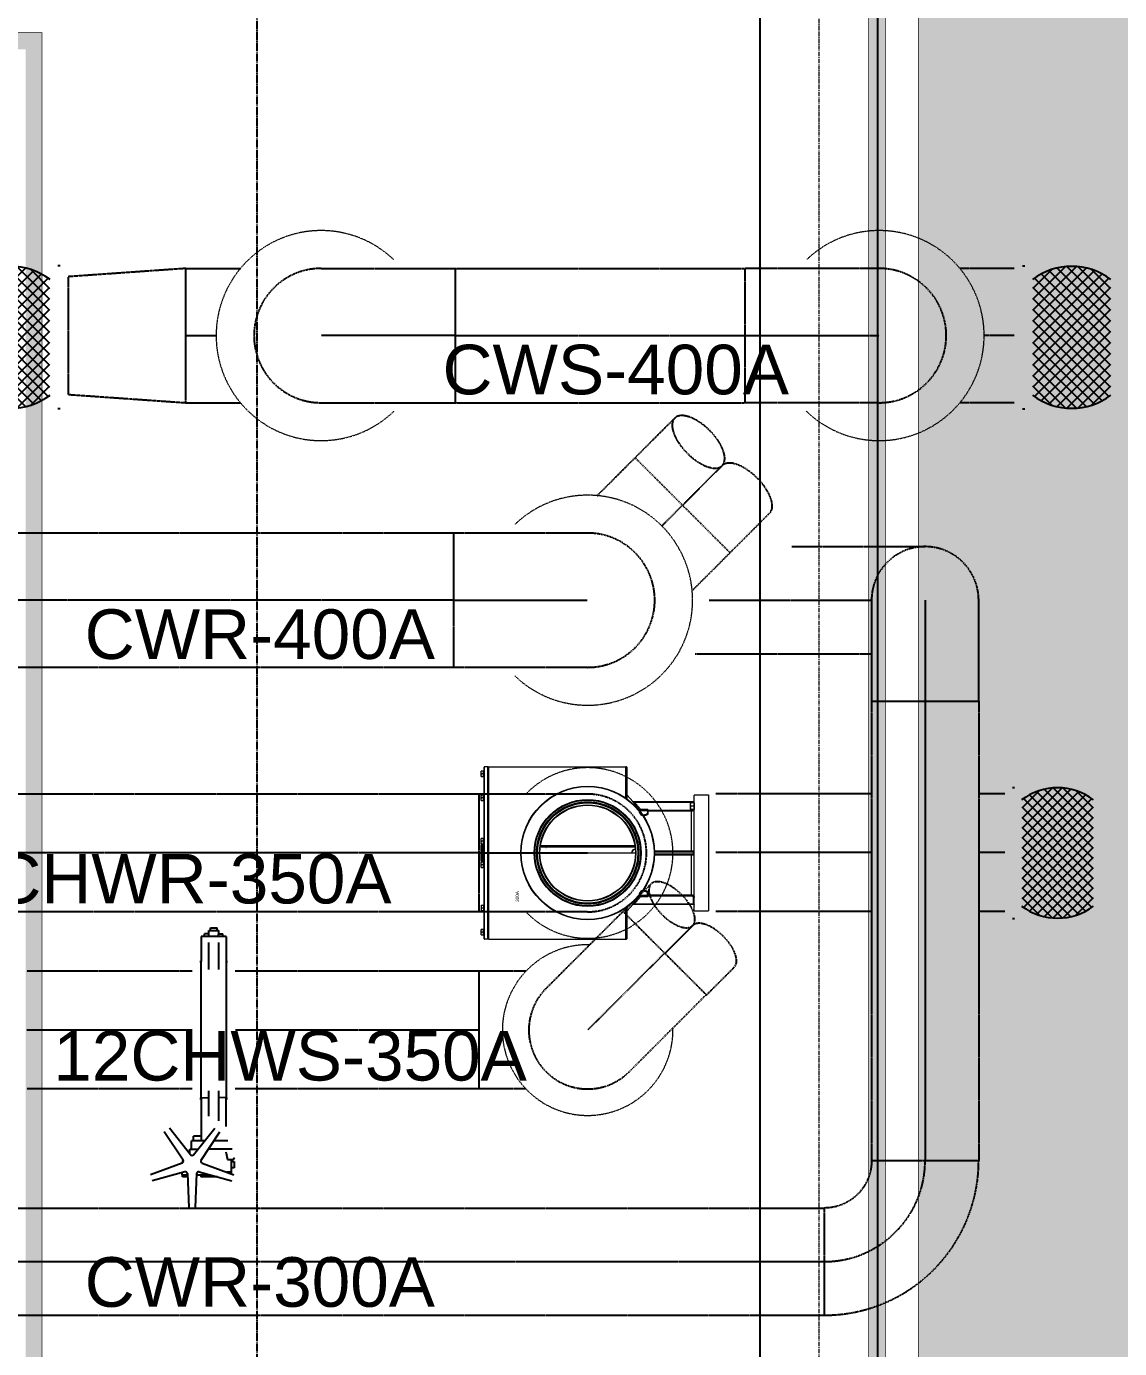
# Model space of a CAD drawing. Header units: millimetres. Extents: x -18489 to 17339, y -1599 to 10961.
# Drawn here: x -15187.9 to -14857.3, y 5179.7 to 5579.4 of the extents above; entities that cross this region are included whole.
import ezdxf
from ezdxf.enums import TextEntityAlignment as Align

# ---------------------------------------------------------------- set-up
doc = ezdxf.new("R2010")
doc.units = ezdxf.units.MM
for name, pattern in [('188K-SM-07-F10-MECH-CHW PIPE-Y2257103$0$Micron CUP L10 HVAC 2nd PIPE$0$CENTER', [2, 1.25, -0.25, 0.25, -0.25]), ('188K-SM-07-F10-MECH-CHW PIPE-Y2257103$0$Micron CUP L10 HVAC 2nd PIPE$0$JIS_02_1.0', [2, 1, -1]), ('188K-SM-07-F10-MECH-CHW PIPE-Y2257103$0$XKA01LR1-HVAC-PIPE-冷卻水-Y2225103 Shawn$0$CENTER', [2, 1.25, -0.25, 0.25, -0.25]), ('X-CUB3-L10$0$COL-CEN-LIN', [3.25, 2.5, -0.25, 0.25, -0.25])]:
    doc.linetypes.add(name, pattern=pattern)
for name, color, linetype in [('188K-SM-03-F10-MECH-EQ-Y2257103$0$M-EQU-FOUNDATION', 8, 'Continuous'), ('188K-SM-07-F10-MECH-CHW PIPE-Y2257103$0$0 XC', 8, 'Continuous'), ('188K-SM-07-F10-MECH-CHW PIPE-Y2257103$0$M-CWTR-12PIPE-S', 3, 'Continuous'), ('188K-SM-07-F10-MECH-CHW PIPE-Y2257103$0$Micron CUP L10 HVAC 2nd PIPE$0$0 Xref', 8, 'Continuous'), ('188K-SM-07-F10-MECH-CHW PIPE-Y2257103$0$Micron CUP L10 HVAC 2nd PIPE$0$M-P-12CHR-2nd-PIPE', 4, '188K-SM-07-F10-MECH-CHW PIPE-Y2257103$0$Micron CUP L10 HVAC 2nd PIPE$0$JIS_02_1.0'), ('188K-SM-07-F10-MECH-CHW PIPE-Y2257103$0$Micron CUP L10 HVAC 2nd PIPE$0$M-P-12CHS-2nd-PIPE', 3, '188K-SM-07-F10-MECH-CHW PIPE-Y2257103$0$Micron CUP L10 HVAC 2nd PIPE$0$JIS_02_1.0'), ('188K-SM-07-F10-MECH-CHW PIPE-Y2257103$0$Micron CUP L10 HVAC 2nd PIPE$0$M-P-2nd -CWS-D', 15, '188K-SM-07-F10-MECH-CHW PIPE-Y2257103$0$Micron CUP L10 HVAC 2nd PIPE$0$JIS_02_1.0'), ('188K-SM-07-F10-MECH-CHW PIPE-Y2257103$0$Micron CUP L10 HVAC 2nd PIPE$0$M-P-2nd Cen', 8, '188K-SM-07-F10-MECH-CHW PIPE-Y2257103$0$Micron CUP L10 HVAC 2nd PIPE$0$CENTER'), ('188K-SM-07-F10-MECH-CHW PIPE-Y2257103$0$Micron CUP L10 HVAC 2nd PIPE$0$M-P-2nd-CWR-D', 202, '188K-SM-07-F10-MECH-CHW PIPE-Y2257103$0$Micron CUP L10 HVAC 2nd PIPE$0$JIS_02_1.0'), ('188K-SM-07-F10-MECH-CHW PIPE-Y2257103$0$Micron CUP L10 HVAC 2nd PIPE$0$M-P-TXT2.5', 7, 'Continuous'), ('188K-SM-07-F10-MECH-CHW PIPE-Y2257103$0$Micron CUP L10 HVAC 2nd PIPE$0$M-VALVE', 53, 'Continuous'), ('X-CUB3-L10$0$CCL', 8, 'X-CUB3-L10$0$COL-CEN-LIN')]:
    doc.layers.add(name, color=color, linetype=linetype)
doc.layers.add('188K-SM-07-F10-MECH-CHW PIPE-Y2257103$0$Micron CUP L10 HVAC 2nd PIPE$0$M-P-2nd VALVE', color=53, linetype='188K-SM-07-F10-MECH-CHW PIPE-Y2257103$0$Micron CUP L10 HVAC 2nd PIPE$0$JIS_02_1.0', lineweight=0)
doc.layers.add('188K-SM-07-F10-MECH-CHW PIPE-Y2257103$0$XKA01LR1-HVAC-PIPE-冷卻水-Y2225103 Shawn$0$M-PIPE-CEN', color=8, linetype='188K-SM-07-F10-MECH-CHW PIPE-Y2257103$0$XKA01LR1-HVAC-PIPE-冷卻水-Y2225103 Shawn$0$CENTER', lineweight=9)
doc.styles.add('188K-SM-07-F10-MECH-CHW PIPE-Y2257103$0$Micron CUP L10 HVAC 2nd PIPE$0$Standard', font='arial.ttf')
pattern_1 = [(50, (4473.521, 709.199), (18.218467, -1.593909), [1.905, -20.955]), (355, (4473.521, 709.2), (-3.524342, 19.105685), [1.524, -16.764058]), (100.45144, (4475.04, 709.066), (14.694125, 17.511775), [1.619001, -17.809024]), (46.1842, (4473.521, 714.28), (27.107904, -4.204233), [2.8575, -31.4325]), (96.63556, (4475.78, 713.93), (23.740413, 24.742612), [2.428502, -26.71356]), (351.18415, (4473.52, 714.28), (23.740413, 24.742612), [2.285997, -25.145973]), (21, (4476.061, 713.009), (15.161439, -10.22652), [1.905, -20.955]), (326, (4476.061, 713.01), (6.180203, 18.418797), [1.524, -16.764]), (71.451445, (4477.325, 712.157), (21.341642, 8.192277), [1.619001, -17.808994]), (37.5, (4473.5214, 709.199), (0.3088603, 8.4555039), [0, -16.5608, 0, -17.018, 0, -16.8275]), (7.5, (4473.521, 709.199), (6.6819663, 10.0180575), [0, -9.7028, 0, -16.1798, 0, -6.4135]), (327.5, (4467.857, 709.199), (13.5590595, -0.5728744), [0, -6.35, 0, -19.812, 0, -26.289]), (317.5, (4465.317, 709.199), (14.812918, 2.542649), [0, -8.255, 0, -13.1572, 0, -18.669])]

# ---------------------------------------------------------------- blocks, each defined once
blk = doc.blocks.new('188K-SM-03-F10-MECH-EQ-Y2257103')
at = {"layer": '188K-SM-03-F10-MECH-EQ-Y2257103$0$M-EQU-FOUNDATION'}
h = blk.add_hatch(dxfattribs=at)
h.set_pattern_fill('AR-CONC', color=256, scale=0.1)
h.set_pattern_definition(pattern_1)
h.paths.add_polyline_path([(-14928.15, 5602.46), (-14278.15, 5602.46), (-14278.15, 1902.46), (-14928.15, 1902.46)], flags=16)
h.paths.add_polyline_path([(-14933.15, 5607.46), (-14273.15, 5607.46), (-14273.15, 1897.46), (-14933.15, 1897.46)])
h = blk.add_hatch(dxfattribs=at)
h.set_pattern_fill('AR-CONC', color=256, scale=0.3)
h.set_pattern_definition([(50, (4473.52, 709.2), (54.6554, -4.78173), [5.715, -62.865]), (355, (4473.52, 709.2), (-10.57303, 57.31705), [4.572, -50.29218]), (100.45144, (4478.076, 708.8), (44.08237, 52.53533), [4.857, -53.42707]), (46.1842, (4473.52, 724.44), (81.32371, -12.6127), [8.5725, -94.2975]), (96.63556, (4480.3, 723.39), (71.22124, 74.22784), [7.2855, -80.14068]), (351.18415, (4473.52, 724.44), (71.22124, 74.22784), [6.858, -75.43792]), (21, (4481.14, 720.63), (45.48432, -30.67956), [5.715, -62.865]), (326, (4481.14, 720.63), (18.54061, 55.25639), [4.572, -50.292]), (71.45144, (4484.93, 718.07), (64.02493, 24.57683), [4.857, -53.42698]), (37.5, (4473.521, 709.2), (0.926581, 25.366512), [0, -49.6824, 0, -51.054, 0, -50.4825]), (7.5, (4473.52, 709.2), (20.0459, 30.054172), [0, -29.1084, 0, -48.5394, 0, -19.2405]), (327.5, (4456.529, 709.2), (40.677179, -1.718623), [0, -19.05, 0, -59.436, 0, -78.867]), (317.5, (4448.91, 709.2), (44.438754, 7.62795), [0, -24.765, 0, -39.4716, 0, -56.007])])
h.paths.add_polyline_path([(-14918.15, 5592.46), (-14288.15, 5592.46), (-14288.15, 1912.46), (-14918.15, 1912.46)])
h = blk.add_hatch(dxfattribs=at)
h.set_pattern_fill('AR-CONC', color=256, scale=0.1)
h.set_pattern_definition(pattern_1)
h.paths.add_polyline_path([(-15188.15, 5572.46), (-15188.15, 4802.46), (-15428.15, 4802.46), (-15428.15, 5572.46)], flags=16)
h.paths.add_polyline_path([(-15183.15, 5577.46), (-15183.15, 4797.46), (-15433.15, 4797.46), (-15433.15, 5577.46)])
at = {"layer": '188K-SM-03-F10-MECH-EQ-Y2257103$0$M-EQU-FOUNDATION', "const_width": 0.2}
for points in [[(-14933.15, 5607.46), (-14273.15, 5607.46), (-14273.15, 1897.46), (-14933.15, 1897.46)], [(-14928.15, 5602.46), (-14278.15, 5602.46), (-14278.15, 1902.46), (-14928.15, 1902.46)], [(-14918.15, 5592.46), (-14288.15, 5592.46), (-14288.15, 1912.46), (-14918.15, 1912.46)], [(-15183.15, 5577.46), (-15183.15, 4797.46), (-15433.15, 4797.46), (-15433.15, 5577.46)]]:
    blk.add_lwpolyline(points, close=True, dxfattribs=at)
blk = doc.blocks.new('X-CUB3-L10$0$CUB3-10')
at = {"layer": 'X-CUB3-L10$0$CCL'}
blk.add_line((-2280, 0), (-2280, 9982.459), dxfattribs=at)
blk = doc.blocks.new('X-CUB3-L10')
at = {"layer": 'X-CUB3-L10$0$CCL'}
blk.add_blockref('X-CUB3-L10$0$CUB3-10', (-12838.15, -720), dxfattribs=at)
blk = doc.blocks.new('188K-SM-07-F10-MECH-CHW PIPE-Y2257103$0$Micron CUP L10 HVAC 2nd PIPE$0$250A-13')
blk.add_lwpolyline([(49, 202.5), (49, -202.5), (0, -202.5), (0, 202.5), (49, 202.5)])
blk = doc.blocks.new('188K-SM-07-F10-MECH-CHW PIPE-Y2257103$0$Micron CUP L10 HVAC 2nd PIPE$0$A$C91da9e53')
at = {"linetype": 'Continuous'}
for p, q in [((-177.2, 680), (-156.7, 680)), ((-177.2, 678.3), (-177.2, 680)), ((-175.3, 686.9), (-158.6, 686.9)), ((-175.3, 686.9), (-175.3, 680)), ((-167, 680), (-167, 686.2)), ((-158.6, 680), (-158.6, 686.9)), ((-156.7, 678.3), (-156.7, 680)), ((-83.8, 680), (-104.3, 680)), ((-104.3, 678.3), (-104.3, 680)), ((-102.4, 680), (-102.4, 686.9)), ((-85.7, 686.9), (-102.4, 686.9)), ((-94, 680), (-94, 686.2)), ((-85.7, 686.9), (-85.7, 680)), ((-83.8, 678.3), (-83.8, 680)), ((26.4, 678.3), (26.4, 680)), ((26.4, 680), (46.9, 680)), ((28.4, 686.9), (28.4, 680)), ((28.4, 686.9), (45, 686.9)), ((36.7, 680), (36.7, 686.2)), ((45, 680), (45, 686.9)), ((45, 683.9), (100, 683.9)), ((45, 681.1), (100, 681.1)), ((46.9, 678.3), (46.9, 680)), ((47.6, 686.6), (97.4, 686.6)), ((98, 680), (118.5, 680)), ((98, 678.3), (98, 680)), ((100, 686.9), (116.6, 686.9)), ((100, 686.9), (100, 680)), ((108.3, 680), (108.3, 686.2)), ((116.6, 680), (116.6, 686.9)), ((118.5, 678.3), (118.5, 680)), ((228.8, 680), (249.2, 680)), ((228.8, 678.3), (228.8, 680)), ((230.7, 686.9), (230.7, 680)), ((230.7, 686.9), (247.3, 686.9)), ((239, 680), (239, 686.2)), ((247.3, 680), (247.3, 686.9)), ((249.2, 678.3), (249.2, 680)), ((301.7, 678.3), (301.7, 680)), ((301.7, 680), (322.1, 680)), ((303.6, 686.9), (303.6, 680)), ((303.6, 686.9), (320.2, 686.9)), ((311.9, 680), (311.9, 686.2)), ((320.2, 680), (320.2, 686.9)), ((322.1, 678.3), (322.1, 680)), ((-188.3, 677.2), (333.2, 677.2)), ((-188.3, 666.7), (-188.3, 677.2)), ((-188.3, 666.7), (333.2, 666.7)), ((-187.7, 666.2), (-188.3, 666.7)), ((-186.1, 666.2), (-188.3, 663.9)), ((-188.3, 663.9), (333.2, 663.9)), ((-188.3, 663.9), (-188.3, 249.7)), ((-187.7, 666.2), (332.7, 666.2)), ((-187.2, 678.3), (332.1, 678.3)), ((331, 666.2), (333.2, 663.9)), ((332.7, 666.2), (333.2, 666.7)), ((333.2, 666.7), (333.2, 677.2)), ((333.2, 663.9), (333.2, 249.7)), ((72.5, 509.4), (72.5, 220.7)), ((90.5, 221.9), (90.5, 494.3)), ((92.7, 222.2), (92.7, 494.2)), ((94.6, 222.4), (94.6, 507.7)), ((-188.3, 249.7), (-91.8, 249.7)), ((-186.4, 245.5), (-88.8, 245.5)), ((-102.3, 245.5), (-83, 228.8)), ((247.3, 245.5), (228, 228.8)), ((233.7, 245.5), (331.3, 245.5)), ((236.7, 249.7), (333.2, 249.7)), ((-83, 228.8), (-83, 228.8)), ((-82.1, 226.7), (-82.1, 45.4)), ((-82.1, 226.7), (-82.1, 45.4)), ((-82.1, 226.7), (-82.1, 226.7)), ((-80.9, 223.4), (-79.1, 225.5)), ((-80.9, 223.4), (-80.9, 42.6)), ((-59.4, 204.8), (-59.4, 184.9)), ((-57.2, 184.9), (-57.2, 204.8)), ((-56.1, 183.8), (-56.1, 205.9)), ((-56.1, 205.9), (-55.8, 205.9)), ((-54.4, 209.8), (-54.7, 209.8)), ((199.7, 209.8), (199.3, 209.8)), ((201, 205.9), (200.7, 205.9)), ((201, 205.9), (201, 183.8)), ((202.1, 204.8), (202.1, 184.9)), ((204.3, 184.9), (204.3, 204.8)), ((225.9, 223.4), (224.1, 225.5)), ((225.9, 223.4), (225.9, 42.6)), ((227, 226.7), (227, 45.4)), ((227, 45.4), (227, 226.7)), ((227, 226.7), (227, 226.7)), ((228, 228.8), (228, 228.8)), ((-59.4, 184.9), (-57.2, 184.9)), ((-57, 181.7), (-56.4, 183.8)), ((-57, 181.7), (-57, 50.9)), ((-56.2, 183.8), (-56.2, 183.8)), ((-56.1, 183.8), (-49.4, 183.8)), ((-54.2, 181.6), (-54.2, 50.9)), ((-54.2, 181.6), (-53.9, 181.5)), ((-53.9, 181.5), (-47.3, 181.5)), ((65.7, 50.9), (65.7, 164.4)), ((68.3, 45.4), (68.3, 164.3)), ((69.4, 45.4), (69.4, 164.3)), ((75.5, 164.3), (75.5, 45.4)), ((76.6, 164.3), (76.6, 45.4)), ((79.2, 164.4), (79.2, 50.9)), ((192.3, 181.5), (198.8, 181.5)), ((201, 183.8), (194.3, 183.8)), ((198.8, 181.5), (199.1, 181.6)), ((199.1, 50.9), (199.1, 181.6)), ((201.9, 181.7), (201.3, 183.8)), ((201.9, 181.7), (201.9, 50.9)), ((204.3, 184.9), (202.1, 184.9)), ((-62.5, 45.4), (-82.1, 45.4)), ((-62.5, 45.4), (-62.5, 42.6)), ((-57, 50.9), (68.3, 50.9)), ((76.6, 45.4), (68.3, 45.4)), ((76.6, 50.9), (201.9, 50.9)), ((224.9, 54.5), (205, 54.5)), ((205, 54.5), (205, 42.6)), ((215, 53.6), (215, 43.5)), ((224.9, 54.5), (224.9, 42.6)), ((227, 45.4), (224.9, 45.4))]:
    blk.add_line(p, q, dxfattribs=at)
for points in [[(-82.1, 45.4), (-82.3, 44.3), (-82.9, 43.4), (-83.8, 42.8), (-84.8, 42.6)], [(69.4, 45.4), (69.4, 44.3), (69.4, 43.4), (69.4, 42.8), (69.3, 42.6)], [(75.5, 45.4), (75.6, 44.3), (75.6, 43.4), (75.6, 42.8), (75.6, 42.6)], [(227, 45.4), (227.2, 44.3), (227.8, 43.4), (228.7, 42.8), (229.8, 42.6)]]:
    blk.add_lwpolyline(points, dxfattribs=at)
for radius in [202.1, 200.7, 161.7, 160.6, 159.5, 154.7, 153.7, 152.6, 151.6, 145.8, 144.3]:
    blk.add_circle((72.5, 365), radius, dxfattribs=at)
blk.add_circle((72.5, 365), 154.7)
for centre, radius, start, end in [((47.6, 683.9), 2.77, 90, 160.7195), ((97.4, 683.9), 2.77, 19.2805, 90), ((-187.2, 677.2), 1.11, 90, 180), ((332.1, 677.2), 1.11, 0, 90), ((-182.7, 249.7), 5.53, 180, 229.0856), ((327.7, 249.7), 5.53, 310.9144, 0), ((-84.9, 226.7), 2.77, 0, 49.0856), ((-56.1, 204.8), 1.11, 90, 180), ((72.5, 220.7), 11.9, 2.6126, 90), ((72.5, 220.7), 10.6, 2.3876, 90), ((201, 204.8), 1.11, 0, 90), ((229.8, 226.7), 2.77, 130.9144, 180), ((-56.1, 184.9), 3.32, 180, 254.5444), ((-56.1, 184.9), 1.11, 180, 270), ((201, 184.9), 1.11, 270, 0), ((201, 184.9), 3.32, 285.4556, 0), ((-84.9, 45.4), 2.77, 270, 0), ((65.6, 45.4), 2.77, 270, 0), ((79.4, 45.4), 2.77, 180, 270), ((229.8, 45.4), 2.77, 180, 270)]:
    blk.add_arc(centre, radius, start, end, dxfattribs=at)
for points in [[(-175.3, 686.2), (-174.4, 686.4), (-173.6, 686.6), (-172.7, 686.8), (-171.9, 686.9), (-171.1, 686.9)], [(-171.1, 686.9), (-170.3, 686.9), (-169.5, 686.8), (-168.7, 686.6), (-167.8, 686.4), (-167, 686.2)], [(-167, 686.2), (-166.1, 686.4), (-165.2, 686.6), (-164.4, 686.8), (-163.6, 686.9), (-162.8, 686.9)], [(-162.8, 686.9), (-162, 686.9), (-161.2, 686.8), (-160.4, 686.6), (-159.5, 686.4), (-158.6, 686.2)], [(-98.2, 686.9), (-99, 686.9), (-99.8, 686.8), (-100.6, 686.6), (-101.5, 686.4), (-102.4, 686.2)], [(-94, 686.2), (-94.9, 686.4), (-95.8, 686.6), (-96.6, 686.8), (-97.4, 686.9), (-98.2, 686.9)], [(-89.9, 686.9), (-90.7, 686.9), (-91.5, 686.8), (-92.3, 686.6), (-93.2, 686.4), (-94, 686.2)], [(-85.7, 686.2), (-86.6, 686.4), (-87.5, 686.6), (-88.3, 686.8), (-89.1, 686.9), (-89.9, 686.9)], [(28.4, 686.2), (29.2, 686.4), (30.1, 686.6), (30.9, 686.8), (31.7, 686.9), (32.5, 686.9)], [(32.5, 686.9), (33.3, 686.9), (34.1, 686.8), (35, 686.6), (35.8, 686.4), (36.7, 686.2)], [(36.7, 686.2), (37.5, 686.4), (38.4, 686.6), (39.2, 686.8), (40, 686.9), (40.8, 686.9)], [(40.8, 686.9), (41.6, 686.9), (42.4, 686.8), (43.3, 686.6), (44.1, 686.4), (45, 686.2)], [(100, 686.2), (100.9, 686.4), (101.7, 686.6), (102.5, 686.8), (103.3, 686.9), (104.1, 686.9)], [(104.1, 686.9), (105, 686.9), (105.8, 686.8), (106.6, 686.6), (107.4, 686.4), (108.3, 686.2)], [(108.3, 686.2), (109.2, 686.4), (110, 686.6), (110.8, 686.8), (111.6, 686.9), (112.4, 686.9)], [(112.4, 686.9), (113.3, 686.9), (114.1, 686.8), (114.9, 686.6), (115.7, 686.4), (116.6, 686.2)], [(230.7, 686.2), (231.6, 686.4), (232.4, 686.6), (233.2, 686.8), (234, 686.9), (234.9, 686.9)], [(234.9, 686.9), (235.7, 686.9), (236.5, 686.8), (237.3, 686.6), (238.1, 686.4), (239, 686.2)], [(239, 686.2), (239.9, 686.4), (240.7, 686.6), (241.5, 686.8), (242.3, 686.9), (243.2, 686.9)], [(243.2, 686.9), (244, 686.9), (244.8, 686.8), (245.6, 686.6), (246.4, 686.4), (247.3, 686.2)], [(303.6, 686.2), (304.5, 686.4), (305.3, 686.6), (306.1, 686.8), (306.9, 686.9), (307.8, 686.9)], [(307.8, 686.9), (308.6, 686.9), (309.4, 686.8), (310.2, 686.6), (311, 686.4), (311.9, 686.2)], [(311.9, 686.2), (312.8, 686.4), (313.6, 686.6), (314.4, 686.8), (315.2, 686.9), (316.1, 686.9)], [(316.1, 686.9), (316.9, 686.9), (317.7, 686.8), (318.5, 686.6), (319.3, 686.4), (320.2, 686.2)], [(88.4, 490.7), (88.4, 491.1)], [(90.5, 494.3), (90.6, 507.8)], [(93.2, 497.5), (92.9, 497.6), (92.1, 497.6), (91, 497.6)], [(92.7, 494.2), (92.7, 507.6)], [(-83, 228.8), (-82.9, 228.7), (-82.7, 228.6), (-82.4, 228.3), (-82, 227.9), (-81.4, 227.5), (-80.7, 226.9), (-80, 226.3), (-79.1, 225.5)], [(-82.1, 226.7), (-82.2, 227.5), (-82.5, 228.2), (-83, 228.8)], [(-82.1, 226.7), (-82, 226.5), (-81.9, 226.2), (-81.8, 225.8), (-81.6, 225.4), (-81.4, 224.8), (-81.2, 224.2), (-80.9, 223.4)], [(-80.9, 223.4), (-73.7, 217.1), (-66.5, 210.9), (-59.4, 204.8)], [(-79.1, 225.5), (-71.9, 219.3), (-64.9, 213.2), (-57.9, 207.1)], [(-57.9, 207.1), (-58, 207), (-58.2, 206.6), (-58.6, 206.1), (-59, 205.4), (-59.4, 204.8)], [(-59.4, 204.8), (-58.5, 204.8), (-57.8, 204.8), (-57.3, 204.8), (-57.2, 204.8)], [(-54.7, 209.8), (-55.5, 209.7), (-56, 209.5), (-56.5, 209.2), (-56.9, 208.9), (-57.2, 208.6), (-57.5, 208.2), (-57.6, 207.9), (-57.8, 207.6), (-57.8, 207.3), (-57.9, 207.1)], [(-57.9, 207.1), (-57.4, 206.5), (-57.1, 205.8)], [(-57.1, 205.8), (-57.2, 205)], [(-55.8, 205.9), (-56.1, 205.9)], [(-54.4, 209.8), (-53.9, 209.1), (-53.7, 208.2), (-53.8, 207.3), (-54.2, 206.6), (-54.9, 206.1), (-55.8, 205.9)], [(-54.7, 209.8), (-54.2, 209.1), (-54, 208.2), (-54.1, 207.3), (-54.6, 206.6), (-55.2, 206.1), (-55.8, 205.9)], [(-46.4, 202.4), (-48.7, 203.5), (-50.7, 204.4), (-52.5, 205), (-53.9, 205.5), (-55, 205.8), (-55.8, 205.9)], [(-45.1, 205.6), (-47.4, 206.9), (-49.4, 207.9), (-51.1, 208.8), (-52.5, 209.3), (-53.6, 209.7), (-54.4, 209.8)], [(-49.4, 183.8), (-48.1, 184.1), (-46.8, 185), (-45.7, 186.3), (-44.8, 187.8), (-44.1, 189.4), (-43.6, 191), (-43.3, 192.6), (-43.2, 194.1), (-43.2, 195.6), (-43.3, 197.1), (-43.6, 198.7), (-44.1, 200.3)], [(-45.1, 205.6), (-45, 205), (-45.3, 204.1), (-45.8, 203.2), (-46.4, 202.4)], [(-44.1, 200.3), (-44.4, 200.9), (-44.8, 201.3), (-45.2, 201.7), (-45.6, 202), (-46, 202.2), (-46.4, 202.4)], [(-42.2, 201.4), (-42.5, 202.5), (-42.9, 203.4), (-43.5, 204.1), (-44, 204.7), (-44.5, 205.2), (-45.1, 205.6)], [(-42.2, 201.4), (-42.6, 201), (-43.3, 200.6), (-44.1, 200.3)], [(-41.5, 198.4), (-41.7, 199.5), (-42.2, 201.4)], [(187.1, 201.4), (186.6, 199.5), (186.5, 198.4)], [(190, 205.6), (189.5, 205.2), (188.9, 204.7), (188.4, 204.1), (187.9, 203.4), (187.4, 202.5), (187.1, 201.4)], [(187.1, 201.4), (187.6, 201), (188.3, 200.6), (189.1, 200.3)], [(189.1, 200.3), (188.6, 198.7), (188.3, 197.1), (188.2, 195.6), (188.1, 194.1), (188.3, 192.6), (188.6, 191.1), (189, 189.5), (189.7, 187.9), (190.6, 186.4), (191.7, 185.1), (193, 184.1), (194.3, 183.8)], [(191.3, 202.4), (190.9, 202.2), (190.5, 202), (190.1, 201.7), (189.7, 201.3), (189.4, 200.9), (189.1, 200.3)], [(199.3, 209.8), (198.6, 209.7), (197.5, 209.3), (196.1, 208.8), (194.4, 207.9), (192.3, 206.9), (190, 205.6)], [(190, 205.6), (190, 205), (190.2, 204.1), (190.7, 203.2), (191.3, 202.4)], [(200.7, 205.9), (199.9, 205.8), (198.8, 205.5), (197.4, 205), (195.7, 204.4), (193.7, 203.5), (191.3, 202.4)], [(199.3, 209.8), (198.8, 209.1), (198.6, 208.2), (198.8, 207.3), (199.2, 206.6), (199.9, 206.1), (200.7, 205.9)], [(199.7, 209.8), (199.1, 209.1), (198.9, 208.2), (199.1, 207.3), (199.5, 206.6), (200.2, 206.1), (200.7, 205.9)], [(202.8, 207.1), (202.8, 207.3), (202.7, 207.6), (202.6, 207.9), (202.4, 208.2), (202.2, 208.5), (202, 208.7), (201.8, 209), (201.5, 209.2), (201.2, 209.4), (200.9, 209.5), (200.6, 209.7), (200.2, 209.7), (199.7, 209.8)], [(200.7, 205.9), (201, 205.9)], [(202.8, 207.1), (202.3, 206.5), (202.1, 205.8)], [(202.1, 205.8), (202.1, 205)], [(204.3, 204.8), (203.5, 204.8), (202.8, 204.8), (202.3, 204.8), (202.1, 204.8)], [(202.8, 207.1), (209.8, 213.2), (216.9, 219.3), (224.1, 225.5)], [(204.3, 204.8), (204, 205.4), (203.6, 206.1), (203.2, 206.6), (202.9, 207), (202.8, 207.1)], [(204.3, 204.8), (211.4, 210.9), (218.6, 217.1), (225.9, 223.4)], [(224.1, 225.5), (224.9, 226.3), (225.7, 226.9), (226.4, 227.5), (226.9, 227.9), (227.4, 228.3), (227.7, 228.6), (227.9, 228.7), (228, 228.8)], [(225.9, 223.4), (226.1, 224.2), (226.4, 224.8), (226.5, 225.4), (226.7, 225.8), (226.8, 226.2), (226.9, 226.5), (227, 226.7)], [(227, 226.7), (227.1, 227.5), (227.4, 228.2), (228, 228.8)], [(-57, 181.7), (-56.3, 181.6), (-55.7, 181.6), (-55.1, 181.6), (-54.6, 181.6), (-54.3, 181.6), (-54.2, 181.6)], [(-56.1, 183.7), (-56.2, 183.8)], [(-53.9, 181.5), (-54, 182.4), (-54.5, 183.1), (-55.2, 183.6), (-56.1, 183.8)], [(-55.2, 183.4), (-56.1, 183.7)], [(-54.2, 181.6), (-54.5, 182.6), (-55.2, 183.4)], [(-47.3, 181.5), (-47.5, 182.4), (-47.9, 183.1), (-48.6, 183.6), (-49.4, 183.8)], [(-47.3, 181.5), (-46.1, 181.9), (-44.8, 183), (-43.7, 184.6), (-42.8, 186.4), (-42.2, 188.3), (-41.7, 190.2), (-41.5, 191.2)], [(-41.4, 197.5), (-41.5, 198.4)], [(-41.5, 191.2), (-41.4, 192.1)], [(-41.4, 192.1), (-41.3, 193.9), (-41.3, 195.7), (-41.4, 197.5)], [(186.4, 197.6), (186.2, 195.7), (186.2, 194), (186.3, 192.2)], [(186.3, 192.2), (186.5, 191.2)], [(186.5, 198.4), (186.4, 197.6)], [(186.5, 191.2), (186.6, 190.3), (187.1, 188.4), (187.7, 186.5), (188.6, 184.7), (189.7, 183.1), (191, 182), (192.3, 181.5)], [(192.3, 181.5), (192.4, 182.4), (192.9, 183.1), (193.6, 183.6), (194.3, 183.8)], [(198.8, 181.5), (199, 182.4), (199.5, 183.1), (200.2, 183.6), (201, 183.8)], [(199.1, 181.6), (199.4, 182.6), (200.1, 183.4)], [(199.1, 181.6), (199.3, 181.6), (199.6, 181.6), (200, 181.6), (200.6, 181.6), (201.3, 181.6), (201.9, 181.7)], [(200.1, 183.4), (201, 183.7)], [(201, 183.7), (201.1, 183.8)], [(-57, 50.9), (-57.1, 49.8), (-57.4, 48.6), (-58.1, 47.5), (-59.1, 46.5), (-60.2, 45.8), (-61.4, 45.5), (-62.5, 45.4)], [(-54.2, 50.9), (-54.4, 49.2), (-54.9, 47.5), (-55.9, 45.8), (-57.4, 44.4), (-59.1, 43.3), (-60.9, 42.8), (-62.5, 42.6)], [(65.6, 42.6), (65.6, 42.8), (65.6, 43.3), (65.7, 44.4), (65.7, 45.8), (65.7, 47.5), (65.7, 49.2), (65.7, 50.9)], [(79.2, 50.9), (79.2, 49.2), (79.2, 47.5), (79.3, 45.8), (79.3, 44.4), (79.3, 43.3), (79.4, 42.8), (79.4, 42.6)], [(204.9, 43), (204, 43.3), (202.3, 44.4), (200.9, 45.8), (199.9, 47.5), (199.3, 49.2), (199.1, 50.9)], [(205, 45.9), (204, 46.5), (203.1, 47.5), (202.4, 48.6), (202, 49.8), (201.9, 50.9)], [(205, 43), (204.9, 43)], [(210, 54.5), (209, 54.5), (208, 54.3), (207, 54.2), (206.1, 53.9), (205, 53.6)], [(207, 42.9), (206.1, 43.2), (205, 43.5)], [(208, 42.7), (207, 42.9)], [(210, 42.6), (209, 42.6), (208, 42.7)], [(215, 53.6), (214, 53.9), (213, 54.2), (212, 54.3), (211, 54.5), (210, 54.5)], [(215, 43.5), (214, 43.2), (213, 42.9), (212, 42.7), (211, 42.6), (210, 42.6)], [(220, 54.5), (219, 54.5), (218, 54.3), (217, 54.2), (216, 53.9), (215, 53.6)], [(220, 42.6), (219, 42.6), (218, 42.7), (217, 42.9), (216, 43.2), (215, 43.5)], [(224.9, 53.6), (223.9, 53.9), (222.9, 54.2), (221.9, 54.3), (221, 54.5), (220, 54.5)], [(224.9, 43.5), (223.9, 43.2), (222.9, 42.9), (221.9, 42.7), (221, 42.6), (220, 42.6)]]:
    blk.add_spline(points, degree=3, dxfattribs=at)
at = {"xscale": 0.8691588785046729, "yscale": 0.8691588785046729, "zscale": 0.8691588785046729, "rotation": 90.00000000000001}
blk.add_blockref('188K-SM-07-F10-MECH-CHW PIPE-Y2257103$0$Micron CUP L10 HVAC 2nd PIPE$0$250A-13', (72.5, 0), dxfattribs=at)
at = {"style": '188K-SM-07-F10-MECH-CHW PIPE-Y2257103$0$Micron CUP L10 HVAC 2nd PIPE$0$Standard'}
blk.add_text('300A', height=10, dxfattribs=at).set_placement((-75.5, 572.9))
blk = doc.blocks.new('188K-SM-07-F10-MECH-CHW PIPE-Y2257103$0$Micron CUP L10 HVAC 2nd PIPE$0$A$Cd80deb1c')
for p, q in [((22.6, 198.2), (29.1, 198.2)), ((173.2, 196.5), (51.7, 75.1)), ((142.5, 196.3), (51.7, 105.5)), ((199.7, 192.6), (51.7, 44.6)), ((104.1, 188.5), (51.7, 136)), ((223, 185.6), (51.7, 14.1)), ((244, 176.1), (51.7, -16.3)), ((263, 164.4), (51.7, -46.7)), ((267.1, -46.7), (55.8, 164.4)), ((267.1, -16.3), (74.7, 176.1)), ((267.1, 14.1), (95.7, 185.6)), ((267.1, 44.6), (119.1, 192.6)), ((267.1, 75.1), (145.6, 196.5)), ((267.1, 105.5), (176.3, 196.3)), ((267.1, 136), (214.6, 188.5)), ((267.1, 138.2), (51.7, -77.2)), ((267.1, -77.2), (51.7, 138.2)), ((267.1, 107.7), (51.7, -107.7)), ((267.1, -107.7), (51.7, 107.7)), ((267.1, 77.2), (51.7, -138.2)), ((267.1, -138.2), (51.7, 77.2)), ((263, -164.4), (51.7, 46.7)), ((267.1, 46.7), (55.8, -164.4)), ((244, -176.1), (51.7, 16.3)), ((267.1, 16.3), (74.7, -176.1)), ((223, -185.6), (51.7, -14.1)), ((267.1, -14.1), (95.7, -185.6)), ((199.7, -192.6), (51.7, -44.6)), ((173.2, -196.5), (51.7, -75.1)), ((267.1, -44.6), (119.1, -192.6)), ((267.1, -75.1), (145.6, -196.5)), ((142.5, -196.3), (51.7, -105.5)), ((267.1, -105.5), (176.3, -196.3)), ((104.1, -188.5), (51.7, -136)), ((267.1, -136), (214.6, -188.5)), ((22.6, -198.2), (29.1, -198.2))]:
    blk.add_line(p, q)
for centre, start, end in [((159.4, 16.2), 53, 127), ((159.4, -16.2), 233, 307)]:
    blk.add_arc(centre, 180.9, start, end)
blk = doc.blocks.new('188K-SM-07-F10-MECH-CHW PIPE-Y2257103$0$Micron CUP L10 HVAC 2nd PIPE$0$A$C346f1867')
for p, q in [((-290.7, 215.7), (-283.7, 215.7)), ((-126.8, 213.9), (-259.1, 81.7)), ((-160.3, 213.7), (-259.1, 114.9)), ((-98, 209.6), (-259.1, 48.5)), ((-202, 205.2), (-259.1, 148.1)), ((-72.6, 202), (-259.1, 15.4)), ((-24.6, 15.4), (-211.1, 202)), ((-24.6, 48.5), (-185.7, 209.6)), ((-24.6, 81.7), (-156.9, 213.9)), ((-24.6, 114.9), (-123.4, 213.7)), ((-24.6, 148.1), (-81.7, 205.2)), ((-49.7, 191.7), (-259.1, -17.7)), ((-29.1, 179), (-259.1, -50.9)), ((-24.6, -50.9), (-254.6, 179)), ((-24.6, -17.7), (-234, 191.7)), ((-24.6, 150.4), (-259.1, -84.1)), ((-24.6, -84.1), (-259.1, 150.4)), ((-24.6, 117.2), (-259.1, -117.2)), ((-24.6, -117.2), (-259.1, 117.2)), ((-24.6, 84.1), (-259.1, -150.4)), ((-24.6, -150.4), (-259.1, 84.1)), ((-29.1, -179), (-259.1, 50.9)), ((-24.6, 50.9), (-254.6, -179)), ((-49.7, -191.7), (-259.1, 17.7)), ((-24.6, 17.7), (-234, -191.7)), ((-72.6, -202), (-259.1, -15.4)), ((-24.6, -15.4), (-211.1, -202)), ((-98, -209.6), (-259.1, -48.5)), ((-24.6, -48.5), (-185.7, -209.6)), ((-126.8, -213.9), (-259.1, -81.7)), ((-160.3, -213.7), (-259.1, -114.9)), ((-24.6, -81.7), (-156.9, -213.9)), ((-24.6, -114.9), (-123.4, -213.7)), ((-202, -205.2), (-259.1, -148.1)), ((-24.6, -148.1), (-81.7, -205.2)), ((-290.7, -215.7), (-283.7, -215.7))]:
    blk.add_line(p, q)
for centre, start, end in [((-141.8, 17.6), 53, 127), ((-141.8, -17.6), 233, 307)]:
    blk.add_arc(centre, 196.9, start, end)
blk = doc.blocks.new('188K-SM-07-F10-MECH-CHW PIPE-Y2257103$0$Micron CUP L10 HVAC 2nd PIPE$0$A$Ce155336e')
for p, q in [((-13.4, 434.1), (-9, 536.7)), ((14.4, 434.1), (10, 536.7)), ((-21, 428.6), (-119.9, 456.1)), ((-76.3, 444), (-26, 444)), ((-26, 438), (-26, 444)), ((14.5, 443.5), (29.5, 443.5)), ((14.5, 438), (14.5, 443.5)), ((22, 428.6), (120.9, 456.1)), ((29.5, 443.5), (29.5, 438)), ((-127, 416.8), (-119, 416.8)), ((-127, 397.2), (-127, 416.8)), ((-29.6, 402.2), (-125.7, 438)), ((-119, 434.5), (-119, 391)), ((-119, 430), (-104.2, 430)), ((-13.3, 438), (-54.8, 438)), ((30, 438), (14.2, 438)), ((30, 438), (30, 430.8)), ((30.6, 402.2), (126.7, 438)), ((-124.3, 391), (-127.6, 385.3)), ((-119, 397.2), (-127, 397.2)), ((-106.6, 391), (-124.3, 391)), ((-120.7, 360), (-48.7, 360)), ((-102, 368), (-106.6, 391)), ((-26.7, 393.2), (-83.4, 307.7)), ((-4.2, 376.9), (-68, 296.5)), ((7.5, 360), (-17.6, 360)), ((2, 360), (2, 335)), ((5.2, 376.9), (69, 296.5)), ((7.5, 374), (7.5, 360)), ((27.7, 393.2), (84.4, 307.7)), ((-107.7, 335), (-65.3, 335)), ((-37.5, 335), (2, 335)), ((-27.5, 203.6), (-27.5, 335)), ((-27.5, 321), (-3.5, 321)), ((-3.5, 335), (-3.5, 321)), ((-102.5, 291.2), (-102.5, 203.6)), ((-80, 274.5), (-80, 183.4)), ((-50, 260.5), (-50, 183.4)), ((-104, 206.5), (-107, 206.5)), ((-104, 206.5), (-104, -206.5)), ((-104, 203.5), (-80, 204.4)), ((-26, 203.5), (-50, 204.4)), ((-26, -206.5), (-26, 206.5)), ((-23, 206.5), (-26, 206.5)), ((-80, -183.4), (-80, -265)), ((-50, -183.4), (-50, -265)), ((-107, -206.5), (-104, -206.5)), ((-102.5, -283), (-102.5, -207.5)), ((-27.5, -283), (-27.5, -207.5)), ((-26, -206.5), (-23, -206.5)), ((-102.5, -283), (-27.5, -283)), ((-92.7, -283), (-92.7, -290.5)), ((-79.7, -290.5), (-92.7, -290.5)), ((-80, -290.5), (-80, -301.3)), ((-50, -301.3), (-80, -301.3)), ((-79.7, -283), (-79.7, -290.5)), ((-75, -301.3), (-75, -309)), ((-55, -309), (-75, -309)), ((-55, -301.3), (-55, -309)), ((-50.3, -283), (-50.3, -290.5)), ((-50.3, -290.5), (-37.3, -290.5)), ((-50, -290.5), (-50, -301.3)), ((-37.3, -283), (-37.3, -290.5))]:
    blk.add_line(p, q)
for centre, radius, start, end in [((-31.7, 396.5), 6, 326, 70), ((-19.4, 434.4), 6, 254, 358), ((20.4, 434.4), 6, 182, 286), ((32.7, 396.5), 6, 110, 214), ((5, 402), 25, 338, 360), ((0.5, 373.1), 6, 38, 142), ((-108.5, -207.5), 6, 360, 41), ((-21.5, -207.5), 6, 139, 180)]:
    blk.add_arc(centre, radius, start, end)
blk = doc.blocks.new('188K-SM-07-F10-MECH-CHW PIPE-Y2257103$0$Micron CUP L10 HVAC 2nd PIPE')
at = {"layer": '188K-SM-07-F10-MECH-CHW PIPE-Y2257103$0$Micron CUP L10 HVAC 2nd PIPE$0$0 Xref'}
blk.add_line((-194683.2, 45899.6), (-194599, 45983.8), dxfattribs=at)
at = {"layer": '188K-SM-07-F10-MECH-CHW PIPE-Y2257103$0$Micron CUP L10 HVAC 2nd PIPE$0$M-P-12CHR-2nd-PIPE'}
for p, q in [((-195245.8, 46381.1), (-202437.2, 46381.1)), ((-194916.7, 46381.1), (-195245.8, 46381.1)), ((-195245.8, 46381.1), (-195245.8, 46025.1)), ((-194058, 46382.2), (-194529, 46382.2)), ((-193654.6, 46382.2), (-193734, 46382.2)), ((-195245.8, 46025.1), (-202437.2, 46025.1)), ((-194916.7, 46025.1), (-195245.8, 46025.1)), ((-194058, 46026.2), (-194529, 46026.2)), ((-193654.6, 46026.2), (-193734, 46026.2))]:
    blk.add_line(p, q, dxfattribs=at)
blk.add_arc((-194916.7, 46203.1), 178, 270, 90, dxfattribs=at)
at = {"layer": '188K-SM-07-F10-MECH-CHW PIPE-Y2257103$0$Micron CUP L10 HVAC 2nd PIPE$0$M-P-12CHS-2nd-PIPE'}
for p, q in [((-194809.1, 46025.4), (-194724.8, 46109.7)), ((-195042.6, 45793.5), (-194809.9, 46026.2)), ((-194558.1, 45774.5), (-194809.9, 46026.2)), ((-194557.4, 45773.7), (-194473.1, 45857.9)), ((-196112.7, 45845.7), (-196612.7, 45845.7)), ((-195245.8, 45845.7), (-195982.7, 45845.7)), ((-195103.5, 45845.7), (-195245.8, 45845.7)), ((-195245.8, 45845.7), (-195245.8, 45489.7)), ((-194790.8, 45541.8), (-194558.1, 45774.5)), ((-196112.7, 45489.7), (-196612.7, 45489.7)), ((-195245.8, 45489.7), (-195982.7, 45489.7)), ((-195103.5, 45489.7), (-195245.8, 45489.7))]:
    blk.add_line(p, q, dxfattribs=at)
blk.add_arc((-194916.7, 45667.7), 178, 135, 315, dxfattribs=at)
at = {"layer": '188K-SM-07-F10-MECH-CHW PIPE-Y2257103$0$Micron CUP L10 HVAC 2nd PIPE$0$M-P-12CHS-2nd-PIPE', "extrusion": (0, 0, -1)}
blk.add_ellipse((-194661.9, 46046.7), major_axis=(62.9, -62.9), ratio=0.47619, dxfattribs=at)
at = {"layer": '188K-SM-07-F10-MECH-CHW PIPE-Y2257103$0$Micron CUP L10 HVAC 2nd PIPE$0$M-P-12CHS-2nd-PIPE'}
blk.add_ellipse((-194536, 45920.9), major_axis=(-62.9, 62.9), ratio=0.47619, start_param=3.141593, end_param=6.283185, dxfattribs=at)
at = {"layer": '188K-SM-07-F10-MECH-CHW PIPE-Y2257103$0$Micron CUP L10 HVAC 2nd PIPE$0$M-P-2nd -CWS-D'}
for p, q in [((-196131.6, 47970.3), (-195967, 47970.3)), ((-195722.9, 47970.3), (-195316.9, 47970.3)), ((-195316.9, 47970.3), (-194441, 47970.3)), ((-195316.9, 47564.3), (-195316.9, 47970.3)), ((-194035, 47970.3), (-194441, 47970.3)), ((-194441, 47970.3), (-194441, 47564.3)), ((-193626.3, 47970.3), (-193790.9, 47970.3)), ((-196131.6, 47564.3), (-195967, 47564.3)), ((-195722.9, 47564.3), (-195316.9, 47564.3)), ((-195316.9, 47564.3), (-194441, 47564.3)), ((-194035, 47564.3), (-194441, 47564.3)), ((-193626.3, 47564.3), (-193790.9, 47564.3))]:
    blk.add_line(p, q, dxfattribs=at)
at = {"layer": '188K-SM-07-F10-MECH-CHW PIPE-Y2257103$0$Micron CUP L10 HVAC 2nd PIPE$0$M-P-2nd -CWS-D', "flags": 128}
blk.add_lwpolyline([(-196131.6, 47970.3), (-196487.6, 47945.3), (-196487.6, 47589.3), (-196131.6, 47564.3)], close=True, dxfattribs=at)
at = {"layer": '188K-SM-07-F10-MECH-CHW PIPE-Y2257103$0$Micron CUP L10 HVAC 2nd PIPE$0$M-P-2nd -CWS-D'}
for centre, start, end in [((-195722.9, 47767.3), 90, 270), ((-194035, 47767.3), 270, 90)]:
    blk.add_arc(centre, 203, start, end, dxfattribs=at)
at = {"layer": '188K-SM-07-F10-MECH-CHW PIPE-Y2257103$0$Micron CUP L10 HVAC 2nd PIPE$0$M-P-2nd Cen'}
for p, q in [((-196131.6, 47767.3), (-196040.4, 47767.3)), ((-195316.9, 47767.3), (-195722.9, 47767.3)), ((-195316.9, 47767.3), (-194441, 47767.3)), ((-194441, 47767.3), (-194035, 47767.3)), ((-193626.3, 47767.3), (-193717.5, 47767.3)), ((-194509.8, 47374.2), (-194629.6, 47254.4)), ((-194629.6, 47254.4), (-194692.2, 47191.8)), ((-195322.7, 46967.3), (-198693, 46967.3)), ((-195322.7, 46967.3), (-194916.7, 46967.3)), ((-194549.2, 46967.3), (-194058, 46967.3)), ((-193896, 46967.3), (-193896, 46662.3)), ((-193896, 46662.3), (-193896, 45272.7)), ((-195245.8, 46203.1), (-202111.2, 46203.1)), ((-194058, 46204.2), (-194529, 46204.2)), ((-193654.6, 46204.2), (-193734, 46204.2)), ((-196112.7, 45667.7), (-196612.7, 45667.7)), ((-195245.8, 45667.7), (-195982.7, 45667.7)), ((-203111.7, 44967.7), (-194201, 44967.7))]:
    blk.add_line(p, q, dxfattribs=at)
at = {"layer": '188K-SM-07-F10-MECH-CHW PIPE-Y2257103$0$Micron CUP L10 HVAC 2nd PIPE$0$M-P-2nd Cen', "linetype": '188K-SM-07-F10-MECH-CHW PIPE-Y2257103$0$Micron CUP L10 HVAC 2nd PIPE$0$CENTER'}
for p, q in [((-195245.8, 46203.1), (-194916.7, 46203.1)), ((-194684, 45900.3), (-194916.7, 45667.7))]:
    blk.add_line(p, q, dxfattribs=at)
at = {"layer": '188K-SM-07-F10-MECH-CHW PIPE-Y2257103$0$Micron CUP L10 HVAC 2nd PIPE$0$M-P-2nd Cen'}
blk.add_arc((-194201, 45272.7), 305, 270, 0, dxfattribs=at)
at = {"layer": '188K-SM-07-F10-MECH-CHW PIPE-Y2257103$0$Micron CUP L10 HVAC 2nd PIPE$0$M-P-2nd VALVE'}
for centre, radius, start, end in [((-195722.9, 47767.3), 317.5, 46.0439, 313.935), ((-194035, 47767.3), 317.5, 226.0439, 133.935), ((-194916.7, 46967.3), 317.5, 226.0439, 133.935), ((-194916.7, 46203.1), 258, 223.624, 136.376), ((-194916.7, 45667.7), 258, 88.624, 1.376)]:
    blk.add_arc(centre, radius, start, end, dxfattribs=at)
at = {"layer": '188K-SM-07-F10-MECH-CHW PIPE-Y2257103$0$Micron CUP L10 HVAC 2nd PIPE$0$M-P-2nd-CWR-D'}
for p, q in [((-194653.4, 47517.7), (-194773.2, 47397.9)), ((-194887.6, 47283.5), (-194773.2, 47397.9)), ((-194486.1, 47110.9), (-194773.2, 47397.9)), ((-194366.3, 47230.7), (-194486.1, 47110.9)), ((-195322.7, 47170.3), (-198602.8, 47170.3)), ((-194916.7, 47170.3), (-195322.7, 47170.3)), ((-195322.7, 47170.3), (-195322.7, 46764.3)), ((-194298.9, 47129.3), (-193896, 47129.3)), ((-194600.5, 46996.4), (-194486.1, 47110.9)), ((-194058, 46967.3), (-194058, 46662.3)), ((-193734, 46662.3), (-193733.1, 46971.5)), ((-194592, 46805.3), (-194058, 46805.3)), ((-195322.7, 46764.3), (-198602.8, 46764.3)), ((-194916.7, 46764.3), (-195322.7, 46764.3)), ((-194058, 46662.3), (-193734, 46662.3)), ((-194058, 46662.3), (-194058, 45272.7)), ((-193734, 46662.3), (-193734, 45272.7)), ((-203111.7, 45129.7), (-194201, 45129.7)), ((-203111.7, 44805.7), (-194201, 44805.7))]:
    blk.add_line(p, q, dxfattribs=at)
at = {"layer": '188K-SM-07-F10-MECH-CHW PIPE-Y2257103$0$Micron CUP L10 HVAC 2nd PIPE$0$M-P-2nd-CWR-D', "flags": 128}
blk.add_lwpolyline([(-194201, 45129.7), (-194201, 44805.7, 0.414214), (-193734, 45272.7), (-194058, 45272.7, -0.414214)], format="xyb", close=True, dxfattribs=at)
at = {"layer": '188K-SM-07-F10-MECH-CHW PIPE-Y2257103$0$Micron CUP L10 HVAC 2nd PIPE$0$M-P-2nd-CWR-D'}
for centre, radius, start, end in [((-194916.7, 46967.3), 203, 270, 90), ((-193896, 46967.3), 162, 0, 180)]:
    blk.add_arc(centre, radius, start, end, dxfattribs=at)
at = {"layer": '188K-SM-07-F10-MECH-CHW PIPE-Y2257103$0$Micron CUP L10 HVAC 2nd PIPE$0$M-P-2nd-CWR-D', "extrusion": (0, 0, -1)}
blk.add_ellipse((-194581.6, 47446), major_axis=(71.8, -71.8), ratio=0.47619, dxfattribs=at)
at = {"layer": '188K-SM-07-F10-MECH-CHW PIPE-Y2257103$0$Micron CUP L10 HVAC 2nd PIPE$0$M-P-2nd-CWR-D'}
blk.add_ellipse((-194438, 47302.4), major_axis=(-71.8, 71.8), ratio=0.47619, start_param=3.141593, end_param=6.283185, dxfattribs=at)
at = {"layer": '188K-SM-07-F10-MECH-CHW PIPE-Y2257103$0$Micron CUP L10 HVAC 2nd PIPE$0$M-P-2nd VALVE', "rotation": 90}
blk.add_blockref('188K-SM-07-F10-MECH-CHW PIPE-Y2257103$0$Micron CUP L10 HVAC 2nd PIPE$0$A$C91da9e53', (-194551.7, 46130.6), dxfattribs=at)
at = {"layer": '188K-SM-07-F10-MECH-CHW PIPE-Y2257103$0$Micron CUP L10 HVAC 2nd PIPE$0$M-VALVE', "rotation": 180}
for name, p in [('188K-SM-07-F10-MECH-CHW PIPE-Y2257103$0$Micron CUP L10 HVAC 2nd PIPE$0$A$C346f1867', (-196803, 47762)), ('188K-SM-07-F10-MECH-CHW PIPE-Y2257103$0$Micron CUP L10 HVAC 2nd PIPE$0$A$Ce155336e', (-196112.7, 45667.7))]:
    blk.add_blockref(name, p, dxfattribs=at)
at = {"layer": '188K-SM-07-F10-MECH-CHW PIPE-Y2257103$0$Micron CUP L10 HVAC 2nd PIPE$0$M-VALVE'}
for name, p in [('188K-SM-07-F10-MECH-CHW PIPE-Y2257103$0$Micron CUP L10 HVAC 2nd PIPE$0$A$C346f1867', (-193310.9, 47762)), ('188K-SM-07-F10-MECH-CHW PIPE-Y2257103$0$Micron CUP L10 HVAC 2nd PIPE$0$A$Cd80deb1c', (-193654.6, 46203.1))]:
    blk.add_blockref(name, p, dxfattribs=at)
at = {"layer": '188K-SM-07-F10-MECH-CHW PIPE-Y2257103$0$Micron CUP L10 HVAC 2nd PIPE$0$M-P-TXT2.5', "style": '188K-SM-07-F10-MECH-CHW PIPE-Y2257103$0$Micron CUP L10 HVAC 2nd PIPE$0$Standard'}
for s, p in [('CWS-400A', (-195355.7, 47664.7)), ('CWR-400A', (-196438, 46864.7)), ('12CHWR-350A', (-196953.6, 46125.5)), ('12CHWS-350A', (-196533, 45590.1)), ('CWR-300A', (-196438, 44906.1))]:
    blk.add_text(s, height=150, dxfattribs=at).set_placement(p, align=Align.MIDDLE_LEFT)
blk = doc.blocks.new('188K-SM-07-F10-MECH-CHW PIPE-Y2257103')
at = {"layer": '188K-SM-07-F10-MECH-CHW PIPE-Y2257103$0$M-CWTR-12PIPE-S'}
for p, q in [((-14965.95, 3254.38), (-14965.95, 5602.94)), ((-14930.35, 3254.38), (-14930.35, 5602.94))]:
    blk.add_line(p, q, dxfattribs=at)
at = {"layer": '188K-SM-07-F10-MECH-CHW PIPE-Y2257103$0$XKA01LR1-HVAC-PIPE-冷卻水-Y2225103 Shawn$0$M-PIPE-CEN', "linetype": '188K-SM-07-F10-MECH-CHW PIPE-Y2257103$0$XKA01LR1-HVAC-PIPE-冷卻水-Y2225103 Shawn$0$CENTER'}
blk.add_line((-14948.15, 3254.38), (-14948.15, 5602.94), dxfattribs=at)
at = {"layer": '188K-SM-07-F10-MECH-CHW PIPE-Y2257103$0$0 XC', "xscale": 0.1, "yscale": 0.1, "zscale": 0.1}
blk.add_blockref('188K-SM-07-F10-MECH-CHW PIPE-Y2257103$0$Micron CUP L10 HVAC 2nd PIPE', (4473.52, 709.2), dxfattribs=at)

msp = doc.modelspace()

# ---------------------------------------------------------------- block references
msp.add_blockref('188K-SM-03-F10-MECH-EQ-Y2257103', (0, 0))

# ---------------------------------------------------------------- next in the draw order: block references
for name in ['X-CUB3-L10', '188K-SM-07-F10-MECH-CHW PIPE-Y2257103']:
    msp.add_blockref(name, (0, 0))

doc.saveas('drawing.dxf')
